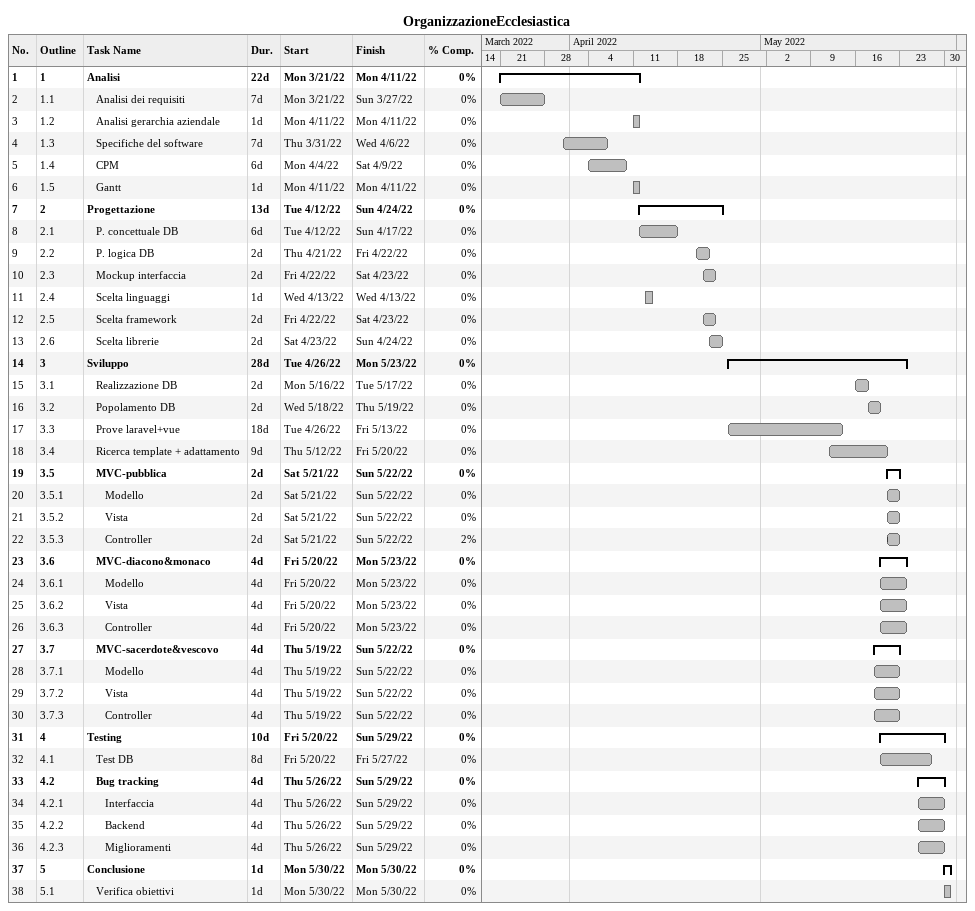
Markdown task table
OrganizzazioneEcclesiastica

| ID | WBS | Task | Duration | Start | Finish | % complete |
|---|---|---|---|---|---|---|
| 1 | 1 | **Analisi** | 22d | 2022-03-21 | 2022-04-11 | 0 |
| 2 | 1.1 | Analisi dei requisiti | 7d | 2022-03-21 | 2022-03-27 | 0 |
| 3 | 1.2 | Analisi gerarchia aziendale | 1d | 2022-04-11 | 2022-04-11 | 0 |
| 4 | 1.3 | Specifiche del software | 7d | 2022-03-31 | 2022-04-06 | 0 |
| 5 | 1.4 | CPM | 6d | 2022-04-04 | 2022-04-09 | 0 |
| 6 | 1.5 | Gantt | 1d | 2022-04-11 | 2022-04-11 | 0 |
| 7 | 2 | **Progettazione** | 13d | 2022-04-12 | 2022-04-24 | 0 |
| 8 | 2.1 | P. concettuale DB | 6d | 2022-04-12 | 2022-04-17 | 0 |
| 9 | 2.2 | P. logica DB | 2d | 2022-04-21 | 2022-04-22 | 0 |
| 10 | 2.3 | Mockup interfaccia | 2d | 2022-04-22 | 2022-04-23 | 0 |
| 11 | 2.4 | Scelta linguaggi | 1d | 2022-04-13 | 2022-04-13 | 0 |
| 12 | 2.5 | Scelta framework | 2d | 2022-04-22 | 2022-04-23 | 0 |
| 13 | 2.6 | Scelta librerie | 2d | 2022-04-23 | 2022-04-24 | 0 |
| 14 | 3 | **Sviluppo** | 28d | 2022-04-26 | 2022-05-23 | 0 |
| 15 | 3.1 | Realizzazione DB | 2d | 2022-05-16 | 2022-05-17 | 0 |
| 16 | 3.2 | Popolamento DB | 2d | 2022-05-18 | 2022-05-19 | 0 |
| 17 | 3.3 | Prove laravel+vue | 18d | 2022-04-26 | 2022-05-13 | 0 |
| 18 | 3.4 | Ricerca template + adattamento | 9d | 2022-05-12 | 2022-05-20 | 0 |
| 19 | 3.5 | **MVC-pubblica** | 2d | 2022-05-21 | 2022-05-22 | 0 |
| 20 | 3.5.1 | Modello | 2d | 2022-05-21 | 2022-05-22 | 0 |
| 21 | 3.5.2 | Vista | 2d | 2022-05-21 | 2022-05-22 | 0 |
| 22 | 3.5.3 | Controller | 2d | 2022-05-21 | 2022-05-22 | 2 |
| 23 | 3.6 | **MVC-diacono&monaco** | 4d | 2022-05-20 | 2022-05-23 | 0 |
| 24 | 3.6.1 | Modello | 4d | 2022-05-20 | 2022-05-23 | 0 |
| 25 | 3.6.2 | Vista | 4d | 2022-05-20 | 2022-05-23 | 0 |
| 26 | 3.6.3 | Controller | 4d | 2022-05-20 | 2022-05-23 | 0 |
| 27 | 3.7 | **MVC-sacerdote&vescovo** | 4d | 2022-05-19 | 2022-05-22 | 0 |
| 28 | 3.7.1 | Modello | 4d | 2022-05-19 | 2022-05-22 | 0 |
| 29 | 3.7.2 | Vista | 4d | 2022-05-19 | 2022-05-22 | 0 |
| 30 | 3.7.3 | Controller | 4d | 2022-05-19 | 2022-05-22 | 0 |
| 31 | 4 | **Testing** | 10d | 2022-05-20 | 2022-05-29 | 0 |
| 32 | 4.1 | Test DB | 8d | 2022-05-20 | 2022-05-27 | 0 |
| 33 | 4.2 | **Bug tracking** | 4d | 2022-05-26 | 2022-05-29 | 0 |
| 34 | 4.2.1 | Interfaccia | 4d | 2022-05-26 | 2022-05-29 | 0 |
| 35 | 4.2.2 | Backend | 4d | 2022-05-26 | 2022-05-29 | 0 |
| 36 | 4.2.3 | Miglioramenti | 4d | 2022-05-26 | 2022-05-29 | 0 |
| 37 | 5 | **Conclusione** | 1d | 2022-05-30 | 2022-05-30 | 0 |
| 38 | 5.1 | Verifica obiettivi | 1d | 2022-05-30 | 2022-05-30 | 0 |
